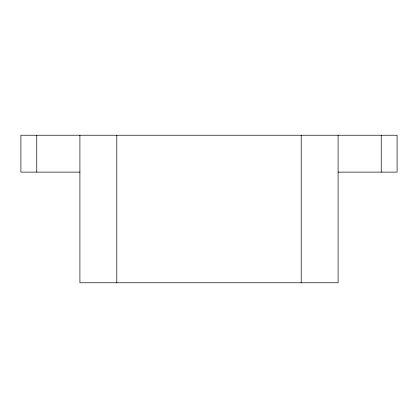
<?xml version="1.0" encoding="UTF-8"?>
<svg xmlns="http://www.w3.org/2000/svg" width="418" height="418" viewBox="0 0 418 418"><rect width="100%" height="100%" fill="white"/><g stroke="black" fill="none" stroke-linecap="round" stroke-linejoin="round"><path stroke-width="0.63" d="M79.911 172.117L20.9 172.117L20.9 135.233L397.1 135.233L397.1 172.117L338.089 172.117M381.237 135.233L381.237 172.117M338.089 135.233L338.089 282.767L79.911 282.767L79.911 135.233M301.206 135.233L301.206 282.767M116.794 135.233L116.794 282.767M36.763 135.233L36.763 172.117"/></g></svg>
